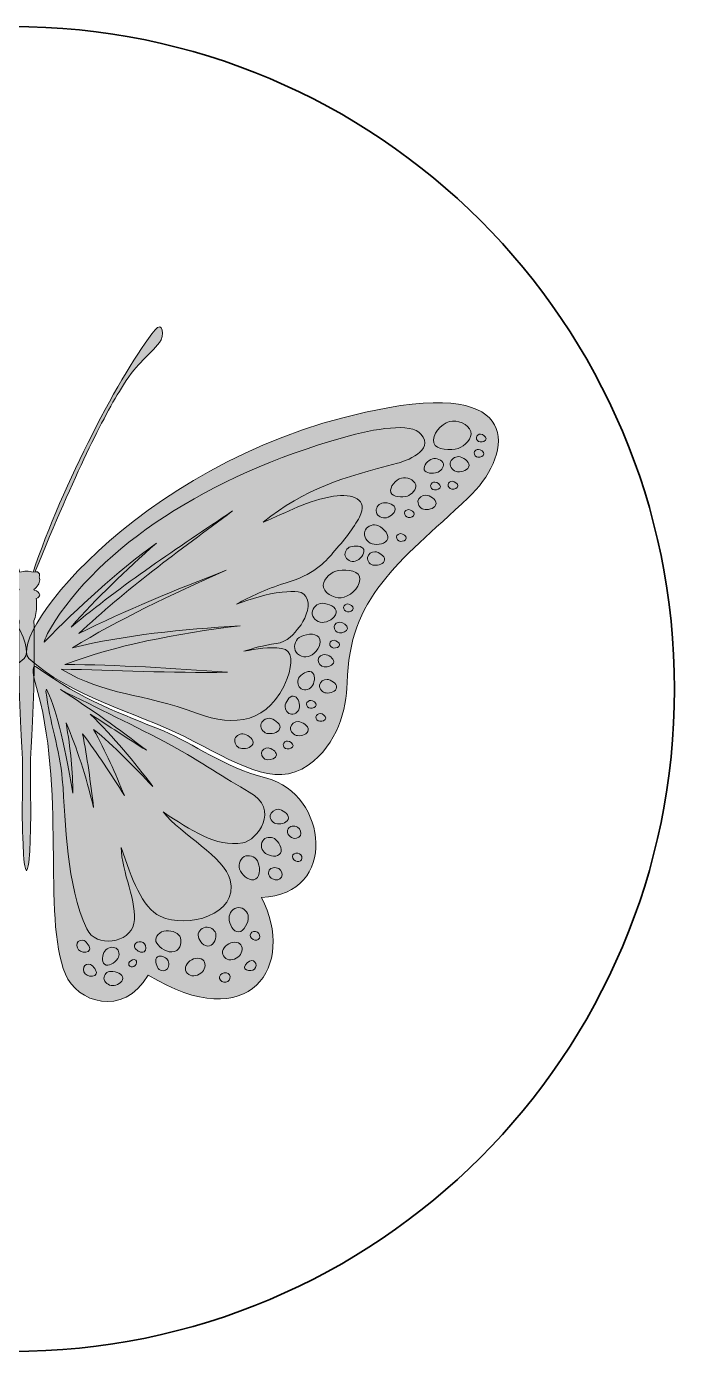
# Model space of a CAD drawing. Header units: inches. Extents: x 29 to 494, y -196 to -15.
# Drawn here: x 272 to 313.6, y -190.3 to -105.3 of the extents above; entities that cross this region are included whole.
import ezdxf

# ---------------------------------------------------------------- set-up
doc = ezdxf.new("R2010")
doc.units = ezdxf.units.IN
doc.header["$MEASUREMENT"] = 0
doc.layers.add('Layer 1', color=7, linetype='Continuous')

msp = doc.modelspace()

# ---------------------------------------------------------------- hatches: boundary and pattern name
at = {"layer": 'Layer 1'}
h = msp.add_hatch(color=7, dxfattribs=at)
edge = h.paths.add_edge_path()
edge.add_spline(control_points=[(272.011, -159.457), (271.821, -159.124), (271.817, -158.28), (271.787, -157.734), (271.666, -155.58), (271.835, -153.047), (271.696, -151.162), (271.543, -149.092), (271.478, -145.318), (271.531, -143.405), (271.425, -143.142), (271.36, -142.79), (271.36, -142.405), (271.36, -142.261), (271.369, -142.123), (271.386, -141.992), (271.247, -141.926), (271.163, -141.838), (271.163, -141.742), (271.163, -141.618), (271.303, -141.508), (271.517, -141.441), (271.522, -141.428), (271.527, -141.415), (271.532, -141.403), (271.309, -141.248), (271.163, -141.001), (271.163, -140.774), (271.163, -140.708), (271.176, -140.648), (271.199, -140.594), (271.18, -140.562), (271.169, -140.524), (271.169, -140.484), (271.169, -140.362), (271.267, -140.263), (271.387, -140.263), (271.419, -140.263), (271.449, -140.27), (271.477, -140.283), (268.821, -133.814), (267.182, -130.481), (265.79, -128.269), (264.849, -126.773), (264.184, -126.447), (263.479, -125.559), (263.15, -125.145), (263.273, -124.138), (263.768, -124.749), (265.899, -127.379), (269.745, -134.755), (271.584, -140.291), (271.709, -140.251), (271.855, -140.232), (272.011, -140.232), (272.166, -140.232), (272.312, -140.251), (272.438, -140.291), (274.277, -134.755), (278.123, -127.379), (280.254, -124.749), (280.749, -124.138), (280.871, -125.145), (280.543, -125.559), (279.838, -126.447), (279.172, -126.773), (278.231, -128.269), (276.84, -130.481), (275.2, -133.814), (272.545, -140.283), (272.572, -140.27), (272.602, -140.263), (272.635, -140.263), (272.755, -140.263), (272.852, -140.362), (272.852, -140.484), (272.852, -140.524), (272.841, -140.562), (272.823, -140.594), (272.846, -140.648), (272.858, -140.708), (272.858, -140.774), (272.858, -141.001), (272.712, -141.248), (272.489, -141.403), (272.494, -141.415), (272.5, -141.428), (272.505, -141.441), (272.719, -141.508), (272.858, -141.618), (272.858, -141.742), (272.858, -141.838), (272.774, -141.926), (272.636, -141.992), (272.652, -142.123), (272.661, -142.261), (272.661, -142.405), (272.661, -142.79), (272.596, -143.142), (272.49, -143.405), (272.543, -145.318), (272.478, -149.092), (272.325, -151.162), (272.186, -153.047), (272.355, -155.58), (272.235, -157.734), (272.204, -158.28), (272.201, -159.124), (272.011, -159.457), (272.011, -159.457), (272.011, -159.457), (272.011, -159.457)], knot_values=[0, 0, 0, 0, 1, 1, 1, 2, 2, 2, 3, 3, 3, 4, 4, 4, 5, 5, 5, 6, 6, 6, 7, 7, 7, 8, 8, 8, 9, 9, 9, 10, 10, 10, 11, 11, 11, 12, 12, 12, 13, 13, 13, 14, 14, 14, 15, 15, 15, 16, 16, 16, 17, 17, 17, 18, 18, 18, 19, 19, 19, 20, 20, 20, 21, 21, 21, 22, 22, 22, 23, 23, 23, 24, 24, 24, 25, 25, 25, 26, 26, 26, 27, 27, 27, 28, 28, 28, 29, 29, 29, 30, 30, 30, 31, 31, 31, 32, 32, 32, 33, 33, 33, 34, 34, 34, 35, 35, 35, 36, 36, 36, 37, 37, 37, 37], degree=3, periodic=1)
h = msp.add_hatch(color=7, dxfattribs=at)
edge = h.paths.add_edge_path()
edge.add_spline(control_points=[(271.856, -145.832), (269.304, -148.213), (265.002, -149.287), (261.878, -150.843), (258.6, -152.476), (256.135, -154.231), (253.936, -152.668), (252.056, -151.33), (251.494, -149.114), (251.45, -147.397), (251.308, -141.867), (248.254, -139.808), (243.676, -135.517), (240.979, -132.989), (239.866, -128.125), (248.832, -129.74), (264.246, -132.518), (273.334, -144.379), (271.856, -145.832), (271.856, -145.832), (271.856, -145.832), (271.856, -145.832)], knot_values=[0, 0, 0, 0, 1, 1, 1, 2, 2, 2, 3, 3, 3, 4, 4, 4, 5, 5, 5, 6, 6, 6, 7, 7, 7, 7], degree=3, periodic=1)
h = msp.add_hatch(color=7, dxfattribs=at)
edge = h.paths.add_edge_path()
edge.add_spline(control_points=[(272.165, -145.832), (274.717, -148.213), (279.019, -149.287), (282.143, -150.843), (285.422, -152.476), (287.887, -154.231), (290.085, -152.668), (291.965, -151.33), (292.528, -149.114), (292.571, -147.397), (292.713, -141.867), (295.767, -139.808), (300.345, -135.517), (303.043, -132.989), (304.155, -128.125), (295.189, -129.74), (279.775, -132.518), (270.687, -144.379), (272.165, -145.832), (272.165, -145.832), (272.165, -145.832), (272.165, -145.832)], knot_values=[0, 0, 0, 0, 1, 1, 1, 2, 2, 2, 3, 3, 3, 4, 4, 4, 5, 5, 5, 6, 6, 6, 7, 7, 7, 7], degree=3, periodic=1)
h = msp.add_hatch(color=7, dxfattribs=at)
edge = h.paths.add_edge_path()
edge.add_spline(control_points=[(272.639, -146.36), (275.62, -148.541), (278.12, -149.376), (280.8, -150.482), (282.761, -151.292), (284.585, -152.775), (287.417, -153.512), (291.31, -154.525), (292.064, -160.976), (287.073, -161.155), (289.341, -165.504), (286.363, -170.157), (279.824, -166.136), (278.189, -168.907), (275.246, -167.864), (274.504, -166.072), (272.961, -162.345), (274.621, -154.087), (272.561, -147.374), (272.345, -146.667), (272.437, -146.213), (272.639, -146.36), (272.639, -146.36), (272.639, -146.36), (272.639, -146.36)], knot_values=[0, 0, 0, 0, 1, 1, 1, 2, 2, 2, 3, 3, 3, 4, 4, 4, 5, 5, 5, 6, 6, 6, 7, 7, 7, 8, 8, 8, 8], degree=3, periodic=1)

# ---------------------------------------------------------------- linework, layer by layer
at = {"layer": 'Layer 1', "color": 250, "lineweight": 35}
msp.add_open_spline([(313.569, -147.788), (313.569, -171.26), (294.542, -190.288), (271.069, -190.288), (247.597, -190.288), (228.569, -171.26), (228.569, -147.788), (228.569, -124.316), (247.597, -105.288), (271.069, -105.288), (294.542, -105.288), (313.569, -124.316), (313.569, -147.788)], degree=3, knots=[0, 0, 0, 0, 1, 1, 1, 2, 2, 2, 3, 3, 3, 4, 4, 4, 4], dxfattribs=at)
at = {"layer": 'Layer 1', "lineweight": 0}
for points, knots in [([(272.011, -159.457), (271.821, -159.124), (271.817, -158.28), (271.787, -157.734), (271.666, -155.58), (271.835, -153.047), (271.696, -151.162), (271.543, -149.092), (271.478, -145.318), (271.531, -143.405), (271.425, -143.142), (271.36, -142.79), (271.36, -142.405), (271.36, -142.261), (271.369, -142.123), (271.386, -141.992), (271.247, -141.926), (271.163, -141.838), (271.163, -141.742), (271.163, -141.618), (271.303, -141.508), (271.517, -141.441), (271.522, -141.428), (271.527, -141.415), (271.532, -141.403), (271.309, -141.248), (271.163, -141.001), (271.163, -140.774), (271.163, -140.708), (271.176, -140.648), (271.199, -140.594), (271.18, -140.562), (271.169, -140.524), (271.169, -140.484), (271.169, -140.362), (271.267, -140.263), (271.387, -140.263), (271.419, -140.263), (271.449, -140.27), (271.477, -140.283), (268.821, -133.814), (267.182, -130.481), (265.79, -128.269), (264.849, -126.773), (264.184, -126.447), (263.479, -125.559), (263.15, -125.145), (263.273, -124.138), (263.768, -124.749), (265.899, -127.379), (269.745, -134.755), (271.584, -140.291), (271.709, -140.251), (271.855, -140.232), (272.011, -140.232), (272.166, -140.232), (272.312, -140.251), (272.438, -140.291), (274.277, -134.755), (278.123, -127.379), (280.254, -124.749), (280.749, -124.138), (280.871, -125.145), (280.543, -125.559), (279.838, -126.447), (279.172, -126.773), (278.231, -128.269), (276.84, -130.481), (275.2, -133.814), (272.545, -140.283), (272.572, -140.27), (272.602, -140.263), (272.635, -140.263), (272.755, -140.263), (272.852, -140.362), (272.852, -140.484), (272.852, -140.524), (272.841, -140.562), (272.823, -140.594), (272.846, -140.648), (272.858, -140.708), (272.858, -140.774), (272.858, -141.001), (272.712, -141.248), (272.489, -141.403), (272.494, -141.415), (272.5, -141.428), (272.505, -141.441), (272.719, -141.508), (272.858, -141.618), (272.858, -141.742), (272.858, -141.838), (272.774, -141.926), (272.636, -141.992), (272.652, -142.123), (272.661, -142.261), (272.661, -142.405), (272.661, -142.79), (272.596, -143.142), (272.49, -143.405), (272.543, -145.318), (272.478, -149.092), (272.325, -151.162), (272.186, -153.047), (272.355, -155.58), (272.235, -157.734), (272.204, -158.28), (272.201, -159.124), (272.011, -159.457), (272.011, -159.457), (272.011, -159.457), (272.011, -159.457)], [0, 0, 0, 0, 1, 1, 1, 2, 2, 2, 3, 3, 3, 4, 4, 4, 5, 5, 5, 6, 6, 6, 7, 7, 7, 8, 8, 8, 9, 9, 9, 10, 10, 10, 11, 11, 11, 12, 12, 12, 13, 13, 13, 14, 14, 14, 15, 15, 15, 16, 16, 16, 17, 17, 17, 18, 18, 18, 19, 19, 19, 20, 20, 20, 21, 21, 21, 22, 22, 22, 23, 23, 23, 24, 24, 24, 25, 25, 25, 26, 26, 26, 27, 27, 27, 28, 28, 28, 29, 29, 29, 30, 30, 30, 31, 31, 31, 32, 32, 32, 33, 33, 33, 34, 34, 34, 35, 35, 35, 36, 36, 36, 37, 37, 37, 37]), ([(271.856, -145.832), (269.304, -148.213), (265.002, -149.287), (261.878, -150.843), (258.6, -152.476), (256.135, -154.231), (253.936, -152.668), (252.056, -151.33), (251.494, -149.114), (251.45, -147.397), (251.308, -141.867), (248.254, -139.808), (243.676, -135.517), (240.979, -132.989), (239.866, -128.125), (248.832, -129.74), (264.246, -132.518), (273.334, -144.379), (271.856, -145.832), (271.856, -145.832), (271.856, -145.832), (271.856, -145.832)], [0, 0, 0, 0, 1, 1, 1, 2, 2, 2, 3, 3, 3, 4, 4, 4, 5, 5, 5, 6, 6, 6, 7, 7, 7, 7]), ([(272.165, -145.832), (274.717, -148.213), (279.019, -149.287), (282.143, -150.843), (285.422, -152.476), (287.887, -154.231), (290.085, -152.668), (291.965, -151.33), (292.528, -149.114), (292.571, -147.397), (292.713, -141.867), (295.767, -139.808), (300.345, -135.517), (303.043, -132.989), (304.155, -128.125), (295.189, -129.74), (279.775, -132.518), (270.687, -144.379), (272.165, -145.832), (272.165, -145.832), (272.165, -145.832), (272.165, -145.832)], [0, 0, 0, 0, 1, 1, 1, 2, 2, 2, 3, 3, 3, 4, 4, 4, 5, 5, 5, 6, 6, 6, 7, 7, 7, 7]), ([(274.231, -146.509), (277.205, -148.281), (279.3, -147.981), (282.988, -149.362), (285.303, -150.228), (287.618, -150.011), (288.727, -147.107), (289.097, -146.137), (289.096, -145.292), (288.374, -145.185), (287.58, -145.068), (286.762, -145.224), (285.944, -145.367), (286.556, -145.179), (287.182, -144.983), (288.018, -144.878), (288.772, -144.784), (289.166, -144.213), (289.494, -143.825), (289.816, -143.446), (290.217, -142.566), (290.037, -142.08), (289.785, -141.399), (289.212, -141.511), (288.405, -141.579), (287.411, -141.663), (286.442, -142.004), (285.47, -142.34), (286.394, -141.862), (287.308, -141.381), (288.603, -141), (290.412, -140.468), (291.141, -139.67), (291.667, -139.058), (292.344, -138.271), (293.006, -137.455), (293.37, -136.755), (293.957, -135.623), (292.96, -135.244), (291.697, -135.426), (290.15, -135.649), (288.652, -136.47), (287.185, -137.095), (289.864, -134.95), (292.281, -134.207), (295.802, -133.305), (296.277, -133.184), (298.234, -132.508), (297.307, -131.43), (296.672, -130.691), (294.379, -131.072), (292.34, -131.649), (283.697, -134.095), (276.656, -138.683), (273.552, -143.899), (273.379, -144.189), (273.223, -144.488), (273.139, -144.778), (275.381, -142.507), (277.717, -140.328), (280.339, -138.436), (278.362, -140.177), (276.497, -141.956), (274.876, -143.816), (278.153, -141.075), (281.701, -138.741), (285.222, -136.367), (281.787, -138.912), (278.322, -141.442), (275.373, -144.23), (278.373, -142.733), (281.57, -141.433), (284.808, -140.174), (281.265, -141.726), (277.908, -143.351), (274.959, -145.14), (278.339, -144.32), (281.982, -143.959), (285.719, -143.733), (281.528, -144.234), (277.702, -145.002), (274.462, -146.216), (277.864, -146.228), (281.37, -146.464), (284.891, -146.713), (281.269, -146.762), (277.699, -146.601), (274.231, -146.509), (274.231, -146.509), (274.231, -146.509), (274.231, -146.509)], [0, 0, 0, 0, 1, 1, 1, 2, 2, 2, 3, 3, 3, 4, 4, 4, 5, 5, 5, 6, 6, 6, 7, 7, 7, 8, 8, 8, 9, 9, 9, 10, 10, 10, 11, 11, 11, 12, 12, 12, 13, 13, 13, 14, 14, 14, 15, 15, 15, 16, 16, 16, 17, 17, 17, 18, 18, 18, 19, 19, 19, 20, 20, 20, 21, 21, 21, 22, 22, 22, 23, 23, 23, 24, 24, 24, 25, 25, 25, 26, 26, 26, 27, 27, 27, 28, 28, 28, 29, 29, 29, 30, 30, 30, 30]), ([(299.141, -130.637), (299.622, -130.489), (300.367, -130.793), (300.509, -131.275), (300.63, -131.687), (300.116, -132.223), (299.705, -132.35), (299.237, -132.493), (298.277, -132.474), (298.138, -132.005), (297.979, -131.462), (298.601, -130.803), (299.141, -130.637), (299.141, -130.637), (299.141, -130.637), (299.141, -130.637)], [0, 0, 0, 0, 1, 1, 1, 2, 2, 2, 3, 3, 3, 4, 4, 4, 5, 5, 5, 5]), ([(301.106, -131.94), (300.966, -131.929), (300.849, -131.792), (300.861, -131.652), (300.872, -131.532), (301.016, -131.428), (301.135, -131.438), (301.272, -131.448), (301.502, -131.596), (301.489, -131.733), (301.475, -131.89), (301.264, -131.952), (301.106, -131.94), (301.106, -131.94), (301.106, -131.94), (301.106, -131.94)], [0, 0, 0, 0, 1, 1, 1, 2, 2, 2, 3, 3, 3, 4, 4, 4, 5, 5, 5, 5]), ([(300.967, -132.918), (300.827, -132.907), (300.709, -132.769), (300.722, -132.63), (300.733, -132.51), (300.876, -132.406), (300.996, -132.415), (301.132, -132.426), (301.362, -132.574), (301.35, -132.71), (301.336, -132.867), (301.124, -132.93), (300.967, -132.918), (300.967, -132.918), (300.967, -132.918), (300.967, -132.918)], [0, 0, 0, 0, 1, 1, 1, 2, 2, 2, 3, 3, 3, 4, 4, 4, 5, 5, 5, 5]), ([(298.042, -133.019), (298.29, -132.943), (298.675, -133.099), (298.749, -133.349), (298.811, -133.562), (298.546, -133.839), (298.333, -133.904), (298.091, -133.979), (297.595, -133.969), (297.523, -133.726), (297.441, -133.446), (297.762, -133.105), (298.042, -133.019), (298.042, -133.019), (298.042, -133.019), (298.042, -133.019)], [0, 0, 0, 0, 1, 1, 1, 2, 2, 2, 3, 3, 3, 4, 4, 4, 5, 5, 5, 5]), ([(299.658, -133.848), (299.389, -133.828), (299.162, -133.563), (299.187, -133.294), (299.207, -133.063), (299.484, -132.863), (299.714, -132.881), (299.976, -132.901), (300.419, -133.186), (300.395, -133.449), (300.368, -133.751), (299.961, -133.872), (299.658, -133.848), (299.658, -133.848), (299.658, -133.848), (299.658, -133.848)], [0, 0, 0, 0, 1, 1, 1, 2, 2, 2, 3, 3, 3, 4, 4, 4, 5, 5, 5, 5]), ([(296.056, -134.255), (296.38, -134.155), (296.881, -134.36), (296.977, -134.685), (297.059, -134.962), (296.712, -135.323), (296.436, -135.408), (296.121, -135.505), (295.474, -135.493), (295.381, -135.176), (295.273, -134.811), (295.692, -134.367), (296.056, -134.255), (296.056, -134.255), (296.056, -134.255), (296.056, -134.255)], [0, 0, 0, 0, 1, 1, 1, 2, 2, 2, 3, 3, 3, 4, 4, 4, 5, 5, 5, 5]), ([(298.174, -135.012), (298.034, -135.002), (297.916, -134.864), (297.929, -134.724), (297.94, -134.604), (298.083, -134.5), (298.203, -134.51), (298.339, -134.52), (298.569, -134.668), (298.557, -134.805), (298.543, -134.962), (298.332, -135.025), (298.174, -135.012), (298.174, -135.012), (298.174, -135.012), (298.174, -135.012)], [0, 0, 0, 0, 1, 1, 1, 2, 2, 2, 3, 3, 3, 4, 4, 4, 5, 5, 5, 5]), ([(299.291, -134.966), (299.151, -134.955), (299.033, -134.817), (299.046, -134.678), (299.057, -134.558), (299.2, -134.454), (299.32, -134.463), (299.456, -134.474), (299.687, -134.622), (299.674, -134.758), (299.66, -134.915), (299.449, -134.978), (299.291, -134.966), (299.291, -134.966), (299.291, -134.966), (299.291, -134.966)], [0, 0, 0, 0, 1, 1, 1, 2, 2, 2, 3, 3, 3, 4, 4, 4, 5, 5, 5, 5]), ([(295.096, -136.797), (294.836, -136.877), (294.525, -136.712), (294.448, -136.451), (294.382, -136.227), (294.568, -135.937), (294.79, -135.868), (295.044, -135.79), (295.565, -135.894), (295.64, -136.148), (295.726, -136.442), (295.389, -136.707), (295.096, -136.797), (295.096, -136.797), (295.096, -136.797), (295.096, -136.797)], [0, 0, 0, 0, 1, 1, 1, 2, 2, 2, 3, 3, 3, 4, 4, 4, 5, 5, 5, 5]), ([(297.571, -136.275), (297.312, -136.256), (297.095, -136.001), (297.118, -135.744), (297.138, -135.522), (297.403, -135.331), (297.624, -135.348), (297.876, -135.367), (298.3, -135.641), (298.277, -135.892), (298.251, -136.182), (297.861, -136.298), (297.571, -136.275), (297.571, -136.275), (297.571, -136.275), (297.571, -136.275)], [0, 0, 0, 0, 1, 1, 1, 2, 2, 2, 3, 3, 3, 4, 4, 4, 5, 5, 5, 5]), ([(296.498, -136.781), (296.358, -136.77), (296.24, -136.633), (296.253, -136.493), (296.264, -136.373), (296.408, -136.269), (296.527, -136.279), (296.664, -136.289), (296.894, -136.437), (296.881, -136.573), (296.867, -136.731), (296.656, -136.793), (296.498, -136.781), (296.498, -136.781), (296.498, -136.781), (296.498, -136.781)], [0, 0, 0, 0, 1, 1, 1, 2, 2, 2, 3, 3, 3, 4, 4, 4, 5, 5, 5, 5]), ([(294.17, -138.469), (293.837, -138.385), (293.611, -138.004), (293.7, -137.672), (293.776, -137.389), (294.166, -137.198), (294.45, -137.271), (294.774, -137.353), (295.266, -137.806), (295.18, -138.129), (295.08, -138.502), (294.544, -138.565), (294.17, -138.469), (294.17, -138.469), (294.17, -138.469), (294.17, -138.469)], [0, 0, 0, 0, 1, 1, 1, 2, 2, 2, 3, 3, 3, 4, 4, 4, 5, 5, 5, 5]), ([(295.986, -138.317), (295.846, -138.306), (295.729, -138.169), (295.741, -138.029), (295.752, -137.909), (295.896, -137.805), (296.015, -137.815), (296.152, -137.825), (296.382, -137.973), (296.369, -138.11), (296.355, -138.267), (296.144, -138.329), (295.986, -138.317), (295.986, -138.317), (295.986, -138.317), (295.986, -138.317)], [0, 0, 0, 0, 1, 1, 1, 2, 2, 2, 3, 3, 3, 4, 4, 4, 5, 5, 5, 5]), ([(293.095, -139.589), (292.834, -139.669), (292.523, -139.505), (292.447, -139.243), (292.381, -139.02), (292.566, -138.729), (292.789, -138.661), (293.043, -138.583), (293.563, -138.593), (293.638, -138.848), (293.725, -139.142), (293.387, -139.499), (293.095, -139.589), (293.095, -139.589), (293.095, -139.589), (293.095, -139.589)], [0, 0, 0, 0, 1, 1, 1, 2, 2, 2, 3, 3, 3, 4, 4, 4, 5, 5, 5, 5]), ([(294.307, -139.852), (294.064, -139.833), (293.859, -139.594), (293.881, -139.351), (293.9, -139.143), (294.15, -138.962), (294.357, -138.979), (294.594, -138.997), (294.994, -139.254), (294.973, -139.491), (294.948, -139.764), (294.581, -139.873), (294.307, -139.852), (294.307, -139.852), (294.307, -139.852), (294.307, -139.852)], [0, 0, 0, 0, 1, 1, 1, 2, 2, 2, 3, 3, 3, 4, 4, 4, 5, 5, 5, 5]), ([(292.387, -141.9), (291.92, -142.045), (291.196, -141.749), (291.058, -141.28), (290.94, -140.879), (291.44, -140.358), (291.839, -140.235), (292.294, -140.095), (293.228, -140.114), (293.363, -140.571), (293.518, -141.098), (292.913, -141.739), (292.387, -141.9), (292.387, -141.9), (292.387, -141.9), (292.387, -141.9)], [0, 0, 0, 0, 1, 1, 1, 2, 2, 2, 3, 3, 3, 4, 4, 4, 5, 5, 5, 5]), ([(291.096, -143.507), (290.758, -143.573), (290.391, -143.325), (290.33, -142.988), (290.277, -142.699), (290.548, -142.36), (290.836, -142.304), (291.164, -142.24), (291.802, -142.438), (291.862, -142.767), (291.931, -143.147), (291.474, -143.433), (291.096, -143.507), (291.096, -143.507), (291.096, -143.507), (291.096, -143.507)], [0, 0, 0, 0, 1, 1, 1, 2, 2, 2, 3, 3, 3, 4, 4, 4, 5, 5, 5, 5]), ([(292.588, -142.832), (292.448, -142.821), (292.331, -142.684), (292.343, -142.544), (292.354, -142.424), (292.498, -142.32), (292.617, -142.33), (292.754, -142.34), (292.984, -142.488), (292.971, -142.625), (292.957, -142.782), (292.746, -142.844), (292.588, -142.832), (292.588, -142.832), (292.588, -142.832), (292.588, -142.832)], [0, 0, 0, 0, 1, 1, 1, 2, 2, 2, 3, 3, 3, 4, 4, 4, 5, 5, 5, 5]), ([(292.075, -144.181), (291.883, -144.167), (291.723, -143.978), (291.74, -143.787), (291.754, -143.623), (291.951, -143.481), (292.115, -143.494), (292.301, -143.508), (292.616, -143.711), (292.599, -143.898), (292.58, -144.112), (292.29, -144.198), (292.075, -144.181), (292.075, -144.181), (292.075, -144.181), (292.075, -144.181)], [0, 0, 0, 0, 1, 1, 1, 2, 2, 2, 3, 3, 3, 4, 4, 4, 5, 5, 5, 5]), ([(290.337, -145.593), (290.024, -145.823), (289.53, -145.748), (289.303, -145.433), (289.11, -145.164), (289.222, -144.687), (289.489, -144.49), (289.793, -144.266), (290.542, -144.16), (290.762, -144.467), (291.017, -144.821), (290.688, -145.334), (290.337, -145.593), (290.337, -145.593), (290.337, -145.593), (290.337, -145.593)], [0, 0, 0, 0, 1, 1, 1, 2, 2, 2, 3, 3, 3, 4, 4, 4, 5, 5, 5, 5]), ([(291.704, -145.16), (291.564, -145.149), (291.446, -145.011), (291.459, -144.871), (291.47, -144.752), (291.613, -144.648), (291.733, -144.657), (291.869, -144.667), (292.099, -144.816), (292.087, -144.952), (292.073, -145.109), (291.861, -145.172), (291.704, -145.16), (291.704, -145.16), (291.704, -145.16), (291.704, -145.16)], [0, 0, 0, 0, 1, 1, 1, 2, 2, 2, 3, 3, 3, 4, 4, 4, 5, 5, 5, 5]), ([(291.105, -146.369), (290.883, -146.352), (290.696, -146.133), (290.716, -145.911), (290.733, -145.72), (290.961, -145.555), (291.152, -145.57), (291.368, -145.587), (291.734, -145.822), (291.714, -146.039), (291.692, -146.289), (291.356, -146.388), (291.105, -146.369), (291.105, -146.369), (291.105, -146.369), (291.105, -146.369)], [0, 0, 0, 0, 1, 1, 1, 2, 2, 2, 3, 3, 3, 4, 4, 4, 5, 5, 5, 5]), ([(272.639, -146.36), (275.62, -148.541), (278.12, -149.376), (280.8, -150.482), (282.761, -151.292), (284.585, -152.775), (287.417, -153.512), (291.31, -154.525), (292.064, -160.976), (287.073, -161.155), (289.341, -165.504), (286.363, -170.157), (279.824, -166.136), (278.189, -168.907), (275.246, -167.864), (274.504, -166.072), (272.961, -162.345), (274.621, -154.087), (272.561, -147.374), (272.345, -146.667), (272.437, -146.213), (272.639, -146.36), (272.639, -146.36), (272.639, -146.36), (272.639, -146.36)], [0, 0, 0, 0, 1, 1, 1, 2, 2, 2, 3, 3, 3, 4, 4, 4, 5, 5, 5, 6, 6, 6, 7, 7, 7, 8, 8, 8, 8]), ([(290.358, -147.559), (290.225, -147.806), (289.879, -147.91), (289.634, -147.774), (289.425, -147.658), (289.351, -147.312), (289.464, -147.101), (289.593, -146.861), (290.049, -146.561), (290.287, -146.693), (290.563, -146.845), (290.507, -147.282), (290.358, -147.559), (290.358, -147.559), (290.358, -147.559), (290.358, -147.559)], [0, 0, 0, 0, 1, 1, 1, 2, 2, 2, 3, 3, 3, 4, 4, 4, 5, 5, 5, 5]), ([(273.283, -147.788), (273.264, -147.841), (273.254, -147.894), (273.259, -147.938), (273.479, -149.839), (274.141, -151.676), (274.307, -153.582), (274.558, -156.479), (274.55, -160.314), (275.878, -163.182), (276.45, -164.418), (278.657, -164.093), (278.903, -162.833), (279.154, -161.548), (278.089, -159.497), (278.089, -157.946), (278.748, -159.943), (279.409, -161.806), (280.591, -162.368), (282.316, -163.188), (285.631, -162.271), (285.071, -160.04), (284.697, -158.553), (281.948, -157.131), (280.765, -155.676), (282.588, -156.84), (284.109, -157.963), (285.885, -157.655), (286.803, -157.496), (288.295, -155.502), (286.293, -154.396), (284.797, -153.571), (283.168, -152.422), (281.314, -151.416), (278.964, -150.142), (276.532, -149.012), (274.182, -147.823), (276.146, -149.08), (278, -150.375), (279.696, -151.722), (278.498, -150.947), (277.3, -150.172), (276.101, -149.397), (277.62, -150.887), (278.903, -152.457), (280.119, -154.048), (278.882, -152.762), (277.652, -151.463), (276.313, -150.383), (277.091, -151.793), (277.71, -153.202), (278.286, -154.612), (277.438, -153.252), (276.557, -151.924), (275.608, -150.665), (275.903, -152.179), (276.119, -153.772), (276.313, -155.387), (275.823, -153.383), (275.242, -151.561), (274.551, -149.961), (274.824, -151.596), (275.003, -153.138), (274.974, -154.471), (274.41, -151.08), (273.847, -148.796), (273.283, -147.788), (273.283, -147.788), (273.283, -147.788), (273.283, -147.788)], [0, 0, 0, 0, 1, 1, 1, 2, 2, 2, 3, 3, 3, 4, 4, 4, 5, 5, 5, 6, 6, 6, 7, 7, 7, 8, 8, 8, 9, 9, 9, 10, 10, 10, 11, 11, 11, 12, 12, 12, 13, 13, 13, 14, 14, 14, 15, 15, 15, 16, 16, 16, 17, 17, 17, 18, 18, 18, 19, 19, 19, 20, 20, 20, 21, 21, 21, 22, 22, 22, 23, 23, 23, 23]), ([(291.235, -148.044), (290.992, -148.026), (290.787, -147.786), (290.809, -147.544), (290.828, -147.335), (291.077, -147.155), (291.285, -147.171), (291.522, -147.189), (291.922, -147.447), (291.9, -147.684), (291.876, -147.957), (291.509, -148.066), (291.235, -148.044), (291.235, -148.044), (291.235, -148.044), (291.235, -148.044)], [0, 0, 0, 0, 1, 1, 1, 2, 2, 2, 3, 3, 3, 4, 4, 4, 5, 5, 5, 5]), ([(289.519, -148.937), (289.506, -149.196), (289.259, -149.42), (289, -149.403), (288.779, -149.389), (288.58, -149.13), (288.591, -148.909), (288.604, -148.657), (288.866, -148.225), (289.117, -148.241), (289.408, -148.259), (289.534, -148.646), (289.519, -148.937), (289.519, -148.937), (289.519, -148.937), (289.519, -148.937)], [0, 0, 0, 0, 1, 1, 1, 2, 2, 2, 3, 3, 3, 4, 4, 4, 5, 5, 5, 5]), ([(290.214, -149.023), (290.075, -149.012), (289.957, -148.875), (289.97, -148.735), (289.98, -148.615), (290.124, -148.511), (290.244, -148.52), (290.38, -148.531), (290.61, -148.679), (290.597, -148.815), (290.583, -148.972), (290.372, -149.035), (290.214, -149.023), (290.214, -149.023), (290.214, -149.023), (290.214, -149.023)], [0, 0, 0, 0, 1, 1, 1, 2, 2, 2, 3, 3, 3, 4, 4, 4, 5, 5, 5, 5]), ([(290.82, -149.861), (290.68, -149.85), (290.562, -149.712), (290.575, -149.573), (290.585, -149.453), (290.729, -149.349), (290.849, -149.358), (290.985, -149.369), (291.215, -149.517), (291.203, -149.653), (291.188, -149.81), (290.977, -149.873), (290.82, -149.861), (290.82, -149.861), (290.82, -149.861), (290.82, -149.861)], [0, 0, 0, 0, 1, 1, 1, 2, 2, 2, 3, 3, 3, 4, 4, 4, 5, 5, 5, 5]), ([(287.521, -150.651), (287.247, -150.63), (287.017, -150.36), (287.042, -150.087), (287.063, -149.853), (287.344, -149.65), (287.577, -149.668), (287.844, -149.689), (288.294, -149.978), (288.27, -150.245), (288.242, -150.552), (287.829, -150.674), (287.521, -150.651), (287.521, -150.651), (287.521, -150.651), (287.521, -150.651)], [0, 0, 0, 0, 1, 1, 1, 2, 2, 2, 3, 3, 3, 4, 4, 4, 5, 5, 5, 5]), ([(289.391, -150.781), (289.138, -150.762), (288.924, -150.512), (288.947, -150.259), (288.967, -150.042), (289.227, -149.854), (289.444, -149.871), (289.691, -149.89), (290.108, -150.158), (290.085, -150.405), (290.06, -150.69), (289.677, -150.803), (289.391, -150.781), (289.391, -150.781), (289.391, -150.781), (289.391, -150.781)], [0, 0, 0, 0, 1, 1, 1, 2, 2, 2, 3, 3, 3, 4, 4, 4, 5, 5, 5, 5]), ([(285.825, -151.61), (285.561, -151.589), (285.339, -151.33), (285.363, -151.066), (285.384, -150.84), (285.654, -150.644), (285.88, -150.662), (286.137, -150.682), (286.571, -150.961), (286.547, -151.218), (286.521, -151.514), (286.122, -151.633), (285.825, -151.61), (285.825, -151.61), (285.825, -151.61), (285.825, -151.61)], [0, 0, 0, 0, 1, 1, 1, 2, 2, 2, 3, 3, 3, 4, 4, 4, 5, 5, 5, 5]), ([(288.725, -151.63), (288.585, -151.619), (288.467, -151.481), (288.48, -151.341), (288.491, -151.222), (288.634, -151.118), (288.754, -151.127), (288.89, -151.137), (289.12, -151.286), (289.108, -151.422), (289.094, -151.579), (288.882, -151.642), (288.725, -151.63), (288.725, -151.63), (288.725, -151.63), (288.725, -151.63)], [0, 0, 0, 0, 1, 1, 1, 2, 2, 2, 3, 3, 3, 4, 4, 4, 5, 5, 5, 5]), ([(287.457, -152.327), (287.244, -152.311), (287.066, -152.102), (287.085, -151.89), (287.101, -151.709), (287.319, -151.551), (287.501, -151.565), (287.707, -151.581), (288.056, -151.806), (288.037, -152.012), (288.016, -152.25), (287.695, -152.346), (287.457, -152.327), (287.457, -152.327), (287.457, -152.327), (287.457, -152.327)], [0, 0, 0, 0, 1, 1, 1, 2, 2, 2, 3, 3, 3, 4, 4, 4, 5, 5, 5, 5]), ([(288.098, -156.441), (287.838, -156.421), (287.619, -156.165), (287.643, -155.905), (287.662, -155.682), (287.929, -155.489), (288.152, -155.507), (288.405, -155.526), (288.833, -155.801), (288.81, -156.055), (288.784, -156.347), (288.391, -156.463), (288.098, -156.441), (288.098, -156.441), (288.098, -156.441), (288.098, -156.441)], [0, 0, 0, 0, 1, 1, 1, 2, 2, 2, 3, 3, 3, 4, 4, 4, 5, 5, 5, 5]), ([(287.342, -158.335), (287.08, -158.172), (286.99, -157.783), (287.157, -157.523), (287.3, -157.3), (287.686, -157.244), (287.91, -157.384), (288.166, -157.543), (288.464, -158.066), (288.301, -158.32), (288.113, -158.612), (287.637, -158.519), (287.342, -158.335), (287.342, -158.335), (287.342, -158.335), (287.342, -158.335)], [0, 0, 0, 0, 1, 1, 1, 2, 2, 2, 3, 3, 3, 4, 4, 4, 5, 5, 5, 5]), ([(288.789, -156.76), (288.89, -156.579), (289.181, -156.528), (289.396, -156.654), (289.581, -156.762), (289.661, -157.038), (289.574, -157.192), (289.476, -157.369), (289.216, -157.434), (289.006, -157.311), (288.763, -157.169), (288.675, -156.964), (288.789, -156.76), (288.789, -156.76), (288.789, -156.76), (288.789, -156.76)], [0, 0, 0, 0, 1, 1, 1, 2, 2, 2, 3, 3, 3, 4, 4, 4, 5, 5, 5, 5]), ([(285.728, -159.472), (285.547, -159.164), (285.662, -158.718), (285.973, -158.541), (286.238, -158.389), (286.664, -158.538), (286.819, -158.801), (286.995, -159.101), (287.021, -159.797), (286.719, -159.969), (286.37, -160.169), (285.931, -159.819), (285.728, -159.472), (285.728, -159.472), (285.728, -159.472), (285.728, -159.472)], [0, 0, 0, 0, 1, 1, 1, 2, 2, 2, 3, 3, 3, 4, 4, 4, 5, 5, 5, 5]), ([(289.101, -158.434), (289.172, -158.306), (289.377, -158.27), (289.529, -158.359), (289.659, -158.435), (289.715, -158.629), (289.654, -158.738), (289.585, -158.862), (289.402, -158.908), (289.254, -158.821), (289.083, -158.721), (289.02, -158.577), (289.101, -158.434), (289.101, -158.434), (289.101, -158.434), (289.101, -158.434)], [0, 0, 0, 0, 1, 1, 1, 2, 2, 2, 3, 3, 3, 4, 4, 4, 5, 5, 5, 5]), ([(287.576, -159.419), (287.678, -159.237), (287.97, -159.185), (288.186, -159.312), (288.372, -159.42), (288.452, -159.697), (288.365, -159.852), (288.266, -160.029), (288.005, -160.095), (287.795, -159.971), (287.551, -159.829), (287.462, -159.623), (287.576, -159.419), (287.576, -159.419), (287.576, -159.419), (287.576, -159.419)], [0, 0, 0, 0, 1, 1, 1, 2, 2, 2, 3, 3, 3, 4, 4, 4, 5, 5, 5, 5]), ([(285, -162.496), (284.983, -162.151), (285.282, -161.82), (285.627, -161.807), (285.923, -161.795), (286.223, -162.114), (286.237, -162.409), (286.255, -162.745), (285.965, -163.354), (285.628, -163.367), (285.24, -163.382), (285.02, -162.885), (285, -162.496), (285, -162.496), (285, -162.496), (285, -162.496)], [0, 0, 0, 0, 1, 1, 1, 2, 2, 2, 3, 3, 3, 4, 4, 4, 5, 5, 5, 5]), ([(283.032, -163.686), (282.961, -163.423), (283.182, -163.129), (283.495, -163.073), (283.763, -163.025), (284.086, -163.229), (284.146, -163.454), (284.216, -163.709), (284.049, -164.215), (283.743, -164.27), (283.391, -164.333), (283.112, -163.981), (283.032, -163.686), (283.032, -163.686), (283.032, -163.686), (283.032, -163.686)], [0, 0, 0, 0, 1, 1, 1, 2, 2, 2, 3, 3, 3, 4, 4, 4, 5, 5, 5, 5]), ([(275.474, -164.61), (275.293, -164.523), (275.189, -164.273), (275.258, -164.087), (275.317, -163.928), (275.546, -163.858), (275.7, -163.932), (275.876, -164.016), (276.125, -164.338), (276.058, -164.52), (275.981, -164.729), (275.678, -164.707), (275.474, -164.61), (275.474, -164.61), (275.474, -164.61), (275.474, -164.61)], [0, 0, 0, 0, 1, 1, 1, 2, 2, 2, 3, 3, 3, 4, 4, 4, 5, 5, 5, 5]), ([(278.989, -164.442), (278.882, -164.309), (278.938, -164.111), (279.107, -164.028), (279.253, -163.956), (279.494, -164.015), (279.586, -164.128), (279.691, -164.258), (279.719, -164.564), (279.554, -164.645), (279.363, -164.739), (279.11, -164.592), (278.989, -164.442), (278.989, -164.442), (278.989, -164.442), (278.989, -164.442)], [0, 0, 0, 0, 1, 1, 1, 2, 2, 2, 3, 3, 3, 4, 4, 4, 5, 5, 5, 5]), ([(280.36, -164.085), (280.186, -163.801), (280.407, -163.435), (280.824, -163.32), (281.182, -163.222), (281.689, -163.398), (281.836, -163.641), (282.006, -163.916), (281.919, -164.512), (281.512, -164.624), (281.043, -164.753), (280.555, -164.404), (280.36, -164.085), (280.36, -164.085), (280.36, -164.085), (280.36, -164.085)], [0, 0, 0, 0, 1, 1, 1, 2, 2, 2, 3, 3, 3, 4, 4, 4, 5, 5, 5, 5]), ([(284.773, -164.285), (285.013, -164.026), (285.455, -163.952), (285.697, -164.133), (285.904, -164.287), (285.873, -164.681), (285.668, -164.902), (285.434, -165.153), (285.029, -165.246), (284.794, -165.071), (284.522, -164.868), (284.503, -164.576), (284.773, -164.285), (284.773, -164.285), (284.773, -164.285), (284.773, -164.285)], [0, 0, 0, 0, 1, 1, 1, 2, 2, 2, 3, 3, 3, 4, 4, 4, 5, 5, 5, 5]), ([(286.396, -163.47), (286.467, -163.342), (286.672, -163.306), (286.824, -163.394), (286.954, -163.471), (287.011, -163.665), (286.95, -163.774), (286.88, -163.898), (286.697, -163.944), (286.549, -163.857), (286.378, -163.757), (286.316, -163.613), (286.396, -163.47), (286.396, -163.47), (286.396, -163.47), (286.396, -163.47)], [0, 0, 0, 0, 1, 1, 1, 2, 2, 2, 3, 3, 3, 4, 4, 4, 5, 5, 5, 5]), ([(276.971, -164.699), (277.085, -164.447), (277.426, -164.294), (277.685, -164.383), (277.907, -164.459), (278.011, -164.773), (277.913, -164.988), (277.803, -165.234), (277.367, -165.588), (277.115, -165.501), (276.824, -165.402), (276.844, -164.983), (276.971, -164.699), (276.971, -164.699), (276.971, -164.699), (276.971, -164.699)], [0, 0, 0, 0, 1, 1, 1, 2, 2, 2, 3, 3, 3, 4, 4, 4, 5, 5, 5, 5]), ([(281.004, -165.102), (281.166, -165.247), (281.188, -165.548), (281.048, -165.731), (280.929, -165.888), (280.661, -165.901), (280.523, -165.777), (280.366, -165.636), (280.216, -165.216), (280.352, -165.037), (280.508, -164.831), (280.823, -164.939), (281.004, -165.102), (281.004, -165.102), (281.004, -165.102), (281.004, -165.102)], [0, 0, 0, 0, 1, 1, 1, 2, 2, 2, 3, 3, 3, 4, 4, 4, 5, 5, 5, 5]), ([(275.894, -166.149), (275.713, -166.062), (275.608, -165.812), (275.677, -165.625), (275.736, -165.466), (275.965, -165.396), (276.12, -165.471), (276.296, -165.555), (276.545, -165.877), (276.478, -166.059), (276.401, -166.268), (276.097, -166.246), (275.894, -166.149), (275.894, -166.149), (275.894, -166.149), (275.894, -166.149)], [0, 0, 0, 0, 1, 1, 1, 2, 2, 2, 3, 3, 3, 4, 4, 4, 5, 5, 5, 5]), ([(278.973, -165.532), (278.893, -165.624), (278.729, -165.644), (278.631, -165.573), (278.548, -165.513), (278.544, -165.367), (278.613, -165.289), (278.691, -165.199), (278.921, -165.106), (279.016, -165.175), (279.126, -165.254), (279.064, -165.429), (278.973, -165.532), (278.973, -165.532), (278.973, -165.532), (278.973, -165.532)], [0, 0, 0, 0, 1, 1, 1, 2, 2, 2, 3, 3, 3, 4, 4, 4, 5, 5, 5, 5]), ([(282.395, -165.311), (282.635, -165.052), (283.077, -164.978), (283.319, -165.159), (283.525, -165.313), (283.495, -165.707), (283.29, -165.927), (283.056, -166.179), (282.651, -166.272), (282.415, -166.096), (282.144, -165.894), (282.125, -165.601), (282.395, -165.311), (282.395, -165.311), (282.395, -165.311), (282.395, -165.311)], [0, 0, 0, 0, 1, 1, 1, 2, 2, 2, 3, 3, 3, 4, 4, 4, 5, 5, 5, 5]), ([(285.995, -165.628), (286.007, -165.45), (286.277, -165.194), (286.458, -165.196), (286.613, -165.197), (286.749, -165.368), (286.738, -165.52), (286.726, -165.693), (286.574, -165.852), (286.398, -165.851), (286.194, -165.849), (285.981, -165.828), (285.995, -165.628), (285.995, -165.628), (285.995, -165.628), (285.995, -165.628)], [0, 0, 0, 0, 1, 1, 1, 2, 2, 2, 3, 3, 3, 4, 4, 4, 5, 5, 5, 5]), ([(277.632, -166.807), (277.372, -166.86), (277.062, -166.681), (276.986, -166.43), (276.921, -166.215), (277.106, -165.959), (277.328, -165.913), (277.581, -165.861), (278.1, -166.001), (278.175, -166.245), (278.261, -166.528), (277.924, -166.747), (277.632, -166.807), (277.632, -166.807), (277.632, -166.807), (277.632, -166.807)], [0, 0, 0, 0, 1, 1, 1, 2, 2, 2, 3, 3, 3, 4, 4, 4, 5, 5, 5, 5]), ([(284.46, -166.123), (284.566, -165.981), (284.803, -165.94), (284.954, -166.039), (285.083, -166.124), (285.105, -166.342), (285.014, -166.463), (284.91, -166.602), (284.696, -166.654), (284.548, -166.557), (284.378, -166.445), (284.339, -166.284), (284.46, -166.123), (284.46, -166.123), (284.46, -166.123), (284.46, -166.123)], [0, 0, 0, 0, 1, 1, 1, 2, 2, 2, 3, 3, 3, 4, 4, 4, 5, 5, 5, 5])]:
    msp.add_open_spline(points, degree=3, knots=knots, dxfattribs=at)

doc.saveas('drawing.dxf')
